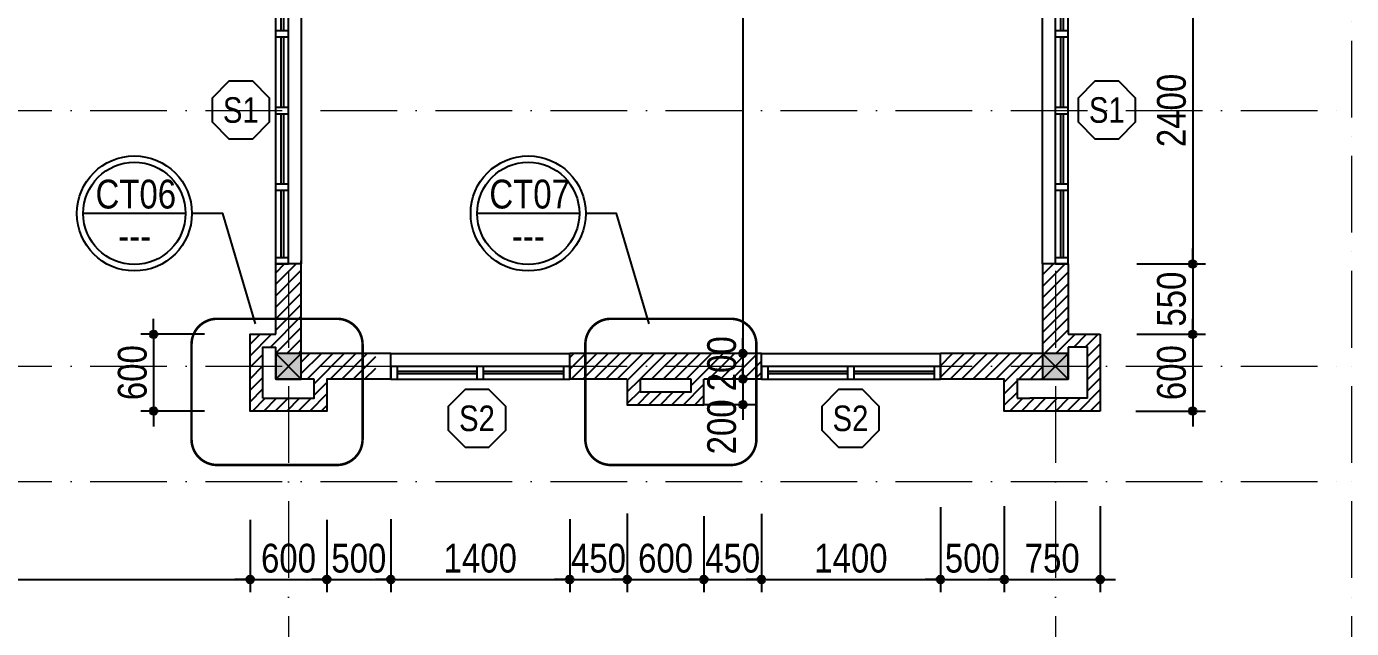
# Model space of a CAD drawing. Extents: x -1107188 to -523840, y 39692 to 514392.
# Drawn here: x -1075670 to -1065304, y 466726 to 471433 of the extents above; entities that cross this region are included whole.
import ezdxf
from ezdxf.enums import TextEntityAlignment as Align

# ---------------------------------------------------------------- set-up
doc = ezdxf.new("R2010")
doc.units = 0
doc.linetypes.add('ACAD_ISO10W100', pattern=[18, 12, -3, 0, -3])
doc.linetypes.add('DASHED2', pattern=[0.375, 0.25, -0.125])
doc.layers.get('DEFPOINTS').update_dxf_attribs({"linetype": 'CONTINUOUS'})
for name, color, linetype in [('009', 251, 'CONTINUOUS'), ('daucat', 220, 'CONTINUOUS'), ('DIM', 1, 'CONTINUOUS'), ('DOOR', 20, 'CONTINUOUS'), ('MEDIUM', 2, 'CONTINUOUS'), ('TAGS', 60, 'CONTINUOUS'), ('TEXT', 7, 'CONTINUOUS'), ('TUONG', 131, 'CONTINUOUS'), ('WALL', 4, 'CONTINUOUS')]:
    doc.layers.add(name, color=color, linetype=linetype)
doc.layers.add('NET-THAY', color=2, linetype='CONTINUOUS', lineweight=13)
doc.layers.add('TRUC', color=24, linetype='CONTINUOUS', lineweight=0)
doc.styles.add('HEL-CONDENSE', font='')
doc.styles.add('VNI-HELVE-CONDENSEN', font='')
doc.styles.get('HEL-CONDENSE').set_extended_font_data('VNI-Helve-Condense')
doc.styles.get('VNI-HELVE-CONDENSEN').set_extended_font_data('VNI-Helve-Condense')
doc.dimstyles.new('D100', dxfattribs={"dimtxt": 225, "dimasz": 1.2, "dimexe": 100, "dimexo": 0, "dimgap": 50, "dimtad": 1, "dimdec": 0, "dimzin": 13, "dimdsep": 46, "dimtxsty": 'HEL-CONDENSE', "dimblk": 'D50', "dimcen": 0, "dimclrd": 1, "dimclre": 1, "dimclrt": 7, "dimadec": 0, "dimazin": 0, "dimtfac": 1, "dimtdec": 0, "dimtmove": 0, "dimatfit": 3, "dimldrblk": 'D50', "dimfxl": 1, "dimtolj": 1, "dimtzin": 13, "dimarcsym": 0})

# ---------------------------------------------------------------- blocks, each defined once
blk = doc.blocks.new('s11')
at = {"layer": 'DOOR'}
for p, q in [((0, 0), (0, -100)), ((1400, 0), (0, 0)), ((50, 0), (50, -100)), ((1350, 0), (1350, -100)), ((1400, 0), (1400, -100)), ((1400, -100), (0, -100))]:
    blk.add_line(p, q, dxfattribs=at)
at = {"layer": 'DOOR', "linetype": 'ByBlock', "lineweight": -2}
for p, q in [((675, -100), (675, 0)), ((725, -100), (725, 0))]:
    blk.add_line(p, q, dxfattribs=at)
at = {"layer": 'DOOR', "color": 251}
for p, q in [((50, -40), (675, -40)), ((50, -60), (675, -60)), ((725, -40), (1350, -40)), ((725, -60), (1350, -60))]:
    blk.add_line(p, q, dxfattribs=at)
blk = doc.blocks.new('A$C1CA434F2')
at = {"layer": 'DOOR'}
for p, q in [((-289, -309), (-289, -409)), ((-289, -309), (2111, -309)), ((-239, -309), (-239, -409)), ((886, -309), (886, -409)), ((936, -309), (936, -409)), ((1486, -309), (1486, -409)), ((1536, -309), (1536, -409)), ((2061, -309), (2061, -409)), ((2111, -309), (2111, -409)), ((-289, -409), (2111, -409))]:
    blk.add_line(p, q, dxfattribs=at)
at = {"layer": 'DOOR', "linetype": 'ByBlock', "lineweight": -2}
for p, q in [((285, -409), (285, -309)), ((335, -409), (335, -309))]:
    blk.add_line(p, q, dxfattribs=at)
at = {"layer": 'DOOR', "color": 251}
for p, q in [((285, -349), (-239, -349)), ((285, -369), (-239, -369)), ((886, -349), (335, -349)), ((886, -369), (335, -369)), ((1486, -349), (936, -349)), ((1486, -369), (936, -369)), ((2061, -349), (1536, -349)), ((2061, -369), (1536, -369))]:
    blk.add_line(p, q, dxfattribs=at)
blk = doc.blocks.new('A$C225A2996')
at = {"layer": 'WALL'}
blk.add_hatch(color=4, dxfattribs=at).paths.add_polyline_path([(531, 82), (731, 82), (731, 282), (531, 282)])
at = {"layer": 'WALL', "color": 4}
for p, q in [((531, 282), (731, 82)), ((531, 82), (731, 282))]:
    blk.add_line(p, q, dxfattribs=at)
blk.add_lwpolyline([(531, 82), (731, 82), (731, 282), (531, 282)], close=True, dxfattribs=at)
blk = doc.blocks.new('KH-CUADI')
at = {"layer": 'TAGS'}
blk.add_lwpolyline([(-124, 300), (-300, 124), (-300, -124), (-124, -300), (124, -300), (300, -124), (300, 124), (124, 300)], close=True, dxfattribs=at)
at = {"layer": 'TAGS', "style": 'VNI-HELVE-CONDENSEN'}
blk.add_attdef('D', text='', height=300, dxfattribs=at).set_placement((0, 0), align=Align.MIDDLE)
blk = doc.blocks.new('D50')
at = {"layer": 'DIM'}
blk.add_hatch(color=256, dxfattribs=at).paths.add_polyline_path([(25, 0, 1), (-25, 0, 1)])
blk.add_line((25, 0), (100, 0), dxfattribs=at)
blk.add_circle((0, 0), 25, dxfattribs=at)
blk = doc.blocks.new('*D218')
at = {"layer": 'DEFPOINTS', "color": 0, "transparency": 16777216}
for p in [(-1067029, 471976), (-1066982, 469576), (-1066546, 469576)]:
    blk.add_point(p, dxfattribs=at)
at = {"layer": 'DIM', "color": 1, "lineweight": -2, "transparency": 16777216}
for p, q in [((-1067029, 471976), (-1066446, 471976)), ((-1066546, 471975), (-1066546, 469577)), ((-1066982, 469576), (-1066446, 469576))]:
    blk.add_line(p, q, dxfattribs=at)
at = {"layer": 'DIM', "color": 1, "lineweight": -2, "transparency": 16777216, "xscale": 1.199999999999999, "yscale": 1.199999999999999, "zscale": 1.199999999999999}
for p, rotation in [((-1066546, 471976), 90), ((-1066546, 469576), 270)]:
    blk.add_blockref('D50', p, dxfattribs=dict(at, rotation=rotation))
at = {"layer": 'DIM', "color": 7, "transparency": 16777216, "insert": (-1066711, 470776), "char_height": 225, "attachment_point": 5, "rotation": 90, "style": 'HEL-CONDENSE'}
blk.add_mtext('\\A1;2400', dxfattribs=at)
blk = doc.blocks.new('*D219')
at = {"layer": 'DEFPOINTS', "color": 0, "transparency": 16777216}
for p in [(-1066982, 469576), (-1066982, 469026), (-1066546, 469026)]:
    blk.add_point(p, dxfattribs=at)
at = {"layer": 'DIM', "color": 1, "lineweight": -2, "transparency": 16777216}
for p, q in [((-1066982, 469576), (-1066446, 469576)), ((-1066546, 469575), (-1066546, 469027)), ((-1066982, 469026), (-1066446, 469026))]:
    blk.add_line(p, q, dxfattribs=at)
at = {"layer": 'DIM', "color": 1, "lineweight": -2, "transparency": 16777216, "xscale": 1.199999999999999, "yscale": 1.199999999999999, "zscale": 1.199999999999999}
for p, rotation in [((-1066546, 469576), 90), ((-1066546, 469026), 270)]:
    blk.add_blockref('D50', p, dxfattribs=dict(at, rotation=rotation))
at = {"layer": 'DIM', "color": 7, "transparency": 16777216, "insert": (-1066711, 469301), "char_height": 225, "attachment_point": 5, "rotation": 90, "style": 'HEL-CONDENSE'}
blk.add_mtext('\\A1;550', dxfattribs=at)
blk = doc.blocks.new('*D220')
at = {"layer": 'DEFPOINTS', "color": 0, "transparency": 16777216}
for p in [(-1066982, 469026), (-1066990, 468426), (-1066546, 468426)]:
    blk.add_point(p, dxfattribs=at)
at = {"layer": 'DIM', "color": 1, "lineweight": -2, "transparency": 16777216}
for p, q in [((-1066982, 469026), (-1066446, 469026)), ((-1066546, 469025), (-1066546, 468427)), ((-1066990, 468426), (-1066446, 468426))]:
    blk.add_line(p, q, dxfattribs=at)
at = {"layer": 'DIM', "color": 1, "lineweight": -2, "transparency": 16777216, "xscale": 1.199999999999999, "yscale": 1.199999999999999, "zscale": 1.199999999999999}
for p, rotation in [((-1066546, 469026), 90), ((-1066546, 468426), 270)]:
    blk.add_blockref('D50', p, dxfattribs=dict(at, rotation=rotation))
at = {"layer": 'DIM', "color": 7, "transparency": 16777216, "insert": (-1066711, 468726), "char_height": 225, "attachment_point": 5, "rotation": 90, "style": 'HEL-CONDENSE'}
blk.add_mtext('\\A1;600', dxfattribs=at)
blk = doc.blocks.new('*D221')
at = {"layer": 'DEFPOINTS', "color": 0, "transparency": 16777216}
for p in [(-1073920, 467575), (-1073320, 467575), (-1073320, 467109)]:
    blk.add_point(p, dxfattribs=at)
at = {"layer": 'DIM', "color": 1, "lineweight": -2, "transparency": 16777216}
for p, q in [((-1073920, 467575), (-1073920, 467009)), ((-1073320, 467575), (-1073320, 467009)), ((-1073919, 467109), (-1073321, 467109))]:
    blk.add_line(p, q, dxfattribs=at)
at = {"layer": 'DIM', "color": 1, "lineweight": -2, "transparency": 16777216, "xscale": 1.199999999999999, "yscale": 1.199999999999999, "zscale": 1.199999999999999, "rotation": 180}
blk.add_blockref('D50', (-1073920, 467109), dxfattribs=at)
at = {"layer": 'DIM', "color": 1, "lineweight": -2, "transparency": 16777216, "xscale": 1.199999999999999, "yscale": 1.199999999999999, "zscale": 1.199999999999999}
blk.add_blockref('D50', (-1073320, 467109), dxfattribs=at)
at = {"layer": 'DIM', "color": 7, "transparency": 16777216, "insert": (-1073620, 467274), "char_height": 225, "attachment_point": 5, "style": 'HEL-CONDENSE'}
blk.add_mtext('\\A1;600', dxfattribs=at)
blk = doc.blocks.new('*D222')
at = {"layer": 'DEFPOINTS', "color": 0, "transparency": 16777216}
for p in [(-1073320, 467575), (-1072820, 467581), (-1072820, 467109)]:
    blk.add_point(p, dxfattribs=at)
at = {"layer": 'DIM', "color": 1, "lineweight": -2, "transparency": 16777216}
for p, q in [((-1073320, 467575), (-1073320, 467009)), ((-1072820, 467581), (-1072820, 467009)), ((-1073319, 467109), (-1072821, 467109))]:
    blk.add_line(p, q, dxfattribs=at)
at = {"layer": 'DIM', "color": 1, "lineweight": -2, "transparency": 16777216, "xscale": 1.199999999999999, "yscale": 1.199999999999999, "zscale": 1.199999999999999, "rotation": 180}
blk.add_blockref('D50', (-1073320, 467109), dxfattribs=at)
at = {"layer": 'DIM', "color": 1, "lineweight": -2, "transparency": 16777216, "xscale": 1.199999999999999, "yscale": 1.199999999999999, "zscale": 1.199999999999999}
blk.add_blockref('D50', (-1072820, 467109), dxfattribs=at)
at = {"layer": 'DIM', "color": 7, "transparency": 16777216, "insert": (-1073070, 467274), "char_height": 225, "attachment_point": 5, "style": 'HEL-CONDENSE'}
blk.add_mtext('\\A1;500', dxfattribs=at)
blk = doc.blocks.new('*D223')
at = {"layer": 'DEFPOINTS', "color": 0, "transparency": 16777216}
for p in [(-1072820, 467581), (-1071420, 467581), (-1071420, 467109)]:
    blk.add_point(p, dxfattribs=at)
at = {"layer": 'DIM', "color": 1, "lineweight": -2, "transparency": 16777216}
for p, q in [((-1072820, 467581), (-1072820, 467009)), ((-1071420, 467581), (-1071420, 467009)), ((-1072819, 467109), (-1071421, 467109))]:
    blk.add_line(p, q, dxfattribs=at)
at = {"layer": 'DIM', "color": 1, "lineweight": -2, "transparency": 16777216, "xscale": 1.199999999999999, "yscale": 1.199999999999999, "zscale": 1.199999999999999, "rotation": 180}
blk.add_blockref('D50', (-1072820, 467109), dxfattribs=at)
at = {"layer": 'DIM', "color": 1, "lineweight": -2, "transparency": 16777216, "xscale": 1.199999999999999, "yscale": 1.199999999999999, "zscale": 1.199999999999999}
blk.add_blockref('D50', (-1071420, 467109), dxfattribs=at)
at = {"layer": 'DIM', "color": 7, "transparency": 16777216, "insert": (-1072120, 467274), "char_height": 225, "attachment_point": 5, "style": 'HEL-CONDENSE'}
blk.add_mtext('\\A1;1400', dxfattribs=at)
blk = doc.blocks.new('*D224')
at = {"layer": 'DEFPOINTS', "color": 0, "transparency": 16777216}
for p in [(-1071420, 467581), (-1070970, 467625), (-1070970, 467109)]:
    blk.add_point(p, dxfattribs=at)
at = {"layer": 'DIM', "color": 1, "lineweight": -2, "transparency": 16777216}
for p, q in [((-1071420, 467581), (-1071420, 467009)), ((-1070970, 467625), (-1070970, 467009)), ((-1071419, 467109), (-1070971, 467109))]:
    blk.add_line(p, q, dxfattribs=at)
at = {"layer": 'DIM', "color": 1, "lineweight": -2, "transparency": 16777216, "xscale": 1.199999999999999, "yscale": 1.199999999999999, "zscale": 1.199999999999999, "rotation": 180}
blk.add_blockref('D50', (-1071420, 467109), dxfattribs=at)
at = {"layer": 'DIM', "color": 1, "lineweight": -2, "transparency": 16777216, "xscale": 1.199999999999999, "yscale": 1.199999999999999, "zscale": 1.199999999999999}
blk.add_blockref('D50', (-1070970, 467109), dxfattribs=at)
at = {"layer": 'DIM', "color": 7, "transparency": 16777216, "insert": (-1071195, 467274), "char_height": 225, "attachment_point": 5, "style": 'HEL-CONDENSE'}
blk.add_mtext('\\A1;450', dxfattribs=at)
blk = doc.blocks.new('*D225')
at = {"layer": 'DEFPOINTS', "color": 0, "transparency": 16777216}
for p in [(-1070970, 467625), (-1070370, 467603), (-1070370, 467109)]:
    blk.add_point(p, dxfattribs=at)
at = {"layer": 'DIM', "color": 1, "lineweight": -2, "transparency": 16777216}
for p, q in [((-1070970, 467625), (-1070970, 467009)), ((-1070370, 467603), (-1070370, 467009)), ((-1070969, 467109), (-1070371, 467109))]:
    blk.add_line(p, q, dxfattribs=at)
at = {"layer": 'DIM', "color": 1, "lineweight": -2, "transparency": 16777216, "xscale": 1.199999999999999, "yscale": 1.199999999999999, "zscale": 1.199999999999999, "rotation": 180}
blk.add_blockref('D50', (-1070970, 467109), dxfattribs=at)
at = {"layer": 'DIM', "color": 1, "lineweight": -2, "transparency": 16777216, "xscale": 1.199999999999999, "yscale": 1.199999999999999, "zscale": 1.199999999999999}
blk.add_blockref('D50', (-1070370, 467109), dxfattribs=at)
at = {"layer": 'DIM', "color": 7, "transparency": 16777216, "insert": (-1070670, 467274), "char_height": 225, "attachment_point": 5, "style": 'HEL-CONDENSE'}
blk.add_mtext('\\A1;600', dxfattribs=at)
blk = doc.blocks.new('*D226')
at = {"layer": 'DEFPOINTS', "color": 0, "transparency": 16777216}
for p in [(-1070370, 467603), (-1069920, 467622), (-1069920, 467109)]:
    blk.add_point(p, dxfattribs=at)
at = {"layer": 'DIM', "color": 1, "lineweight": -2, "transparency": 16777216}
for p, q in [((-1070370, 467603), (-1070370, 467009)), ((-1069920, 467622), (-1069920, 467009)), ((-1070369, 467109), (-1069921, 467109))]:
    blk.add_line(p, q, dxfattribs=at)
at = {"layer": 'DIM', "color": 1, "lineweight": -2, "transparency": 16777216, "xscale": 1.199999999999999, "yscale": 1.199999999999999, "zscale": 1.199999999999999, "rotation": 180}
blk.add_blockref('D50', (-1070370, 467109), dxfattribs=at)
at = {"layer": 'DIM', "color": 1, "lineweight": -2, "transparency": 16777216, "xscale": 1.199999999999999, "yscale": 1.199999999999999, "zscale": 1.199999999999999}
blk.add_blockref('D50', (-1069920, 467109), dxfattribs=at)
at = {"layer": 'DIM', "color": 7, "transparency": 16777216, "insert": (-1070145, 467274), "char_height": 225, "attachment_point": 5, "style": 'HEL-CONDENSE'}
blk.add_mtext('\\A1;450', dxfattribs=at)
blk = doc.blocks.new('*D227')
at = {"layer": 'DEFPOINTS', "color": 0, "transparency": 16777216}
for p in [(-1068520, 467675), (-1069920, 467622), (-1068520, 467109)]:
    blk.add_point(p, dxfattribs=at)
at = {"layer": 'DIM', "color": 1, "lineweight": -2, "transparency": 16777216}
for p, q in [((-1068520, 467675), (-1068520, 467009)), ((-1069920, 467622), (-1069920, 467009)), ((-1069919, 467109), (-1068521, 467109))]:
    blk.add_line(p, q, dxfattribs=at)
at = {"layer": 'DIM', "color": 1, "lineweight": -2, "transparency": 16777216, "xscale": 1.199999999999999, "yscale": 1.199999999999999, "zscale": 1.199999999999999, "rotation": 180}
blk.add_blockref('D50', (-1069920, 467109), dxfattribs=at)
at = {"layer": 'DIM', "color": 1, "lineweight": -2, "transparency": 16777216, "xscale": 1.199999999999999, "yscale": 1.199999999999999, "zscale": 1.199999999999999}
blk.add_blockref('D50', (-1068520, 467109), dxfattribs=at)
at = {"layer": 'DIM', "color": 7, "transparency": 16777216, "insert": (-1069220, 467274), "char_height": 225, "attachment_point": 5, "style": 'HEL-CONDENSE'}
blk.add_mtext('\\A1;1400', dxfattribs=at)
blk = doc.blocks.new('*D228')
at = {"layer": 'DEFPOINTS', "color": 0, "transparency": 16777216}
for p in [(-1068520, 467675), (-1068020, 467682), (-1068020, 467109)]:
    blk.add_point(p, dxfattribs=at)
at = {"layer": 'DIM', "color": 1, "lineweight": -2, "transparency": 16777216}
for p, q in [((-1068520, 467675), (-1068520, 467009)), ((-1068020, 467682), (-1068020, 467009)), ((-1068519, 467109), (-1068021, 467109))]:
    blk.add_line(p, q, dxfattribs=at)
at = {"layer": 'DIM', "color": 1, "lineweight": -2, "transparency": 16777216, "xscale": 1.199999999999999, "yscale": 1.199999999999999, "zscale": 1.199999999999999, "rotation": 180}
blk.add_blockref('D50', (-1068520, 467109), dxfattribs=at)
at = {"layer": 'DIM', "color": 1, "lineweight": -2, "transparency": 16777216, "xscale": 1.199999999999999, "yscale": 1.199999999999999, "zscale": 1.199999999999999}
blk.add_blockref('D50', (-1068020, 467109), dxfattribs=at)
at = {"layer": 'DIM', "color": 7, "transparency": 16777216, "insert": (-1068270, 467274), "char_height": 225, "attachment_point": 5, "style": 'HEL-CONDENSE'}
blk.add_mtext('\\A1;500', dxfattribs=at)
blk = doc.blocks.new('*D229')
at = {"layer": 'DEFPOINTS', "color": 0, "transparency": 16777216}
for p in [(-1068020, 467682), (-1067270, 467682), (-1067270, 467109)]:
    blk.add_point(p, dxfattribs=at)
at = {"layer": 'DIM', "color": 1, "lineweight": -2, "transparency": 16777216}
for p, q in [((-1068020, 467682), (-1068020, 467009)), ((-1067270, 467682), (-1067270, 467009)), ((-1068019, 467109), (-1067271, 467109))]:
    blk.add_line(p, q, dxfattribs=at)
at = {"layer": 'DIM', "color": 1, "lineweight": -2, "transparency": 16777216, "xscale": 1.199999999999999, "yscale": 1.199999999999999, "zscale": 1.199999999999999, "rotation": 180}
blk.add_blockref('D50', (-1068020, 467109), dxfattribs=at)
at = {"layer": 'DIM', "color": 1, "lineweight": -2, "transparency": 16777216, "xscale": 1.199999999999999, "yscale": 1.199999999999999, "zscale": 1.199999999999999}
blk.add_blockref('D50', (-1067270, 467109), dxfattribs=at)
at = {"layer": 'DIM', "color": 7, "transparency": 16777216, "insert": (-1067645, 467274), "char_height": 225, "attachment_point": 5, "style": 'HEL-CONDENSE'}
blk.add_mtext('\\A1;750', dxfattribs=at)
blk = doc.blocks.new('*D271')
at = {"layer": 'DEFPOINTS', "color": 0, "transparency": 16777216}
for p in [(-1069593, 476776), (-1070065, 468876), (-1069920, 468876)]:
    blk.add_point(p, dxfattribs=at)
at = {"layer": 'DIM', "color": 1, "lineweight": -2, "transparency": 16777216}
for p, q in [((-1069593, 476776), (-1070165, 476776)), ((-1070065, 476775), (-1070065, 468877)), ((-1069920, 468876), (-1070165, 468876))]:
    blk.add_line(p, q, dxfattribs=at)
at = {"layer": 'DIM', "color": 1, "lineweight": -2, "transparency": 16777216, "xscale": 1.199999999999999, "yscale": 1.199999999999999, "zscale": 1.199999999999999}
for p, rotation in [((-1070065, 476776), 90), ((-1070065, 468876), 270)]:
    blk.add_blockref('D50', p, dxfattribs=dict(at, rotation=rotation))
at = {"layer": 'DIM', "color": 7, "transparency": 16777216, "insert": (-1070230, 472826), "char_height": 225, "attachment_point": 5, "rotation": 90, "style": 'HEL-CONDENSE'}
blk.add_mtext('\\A1;7900', dxfattribs=at)
blk = doc.blocks.new('*D272')
at = {"layer": 'DEFPOINTS', "color": 0, "transparency": 16777216}
for p in [(-1069920, 468876), (-1070065, 468676), (-1069920, 468676)]:
    blk.add_point(p, dxfattribs=at)
at = {"layer": 'DIM', "color": 1, "lineweight": -2, "transparency": 16777216}
for p, q in [((-1069920, 468876), (-1070165, 468876)), ((-1070065, 468875), (-1070065, 468677)), ((-1069920, 468676), (-1070165, 468676))]:
    blk.add_line(p, q, dxfattribs=at)
at = {"layer": 'DIM', "color": 1, "lineweight": -2, "transparency": 16777216, "xscale": 1.199999999999999, "yscale": 1.199999999999999, "zscale": 1.199999999999999}
for p, rotation in [((-1070065, 468876), 90), ((-1070065, 468676), 270)]:
    blk.add_blockref('D50', p, dxfattribs=dict(at, rotation=rotation))
at = {"layer": 'DIM', "color": 7, "transparency": 16777216, "insert": (-1070230, 468796), "char_height": 225, "attachment_point": 5, "rotation": 90, "style": 'HEL-CONDENSE'}
blk.add_mtext('\\A1;200', dxfattribs=at)
blk = doc.blocks.new('*D273')
at = {"layer": 'DEFPOINTS', "color": 0, "transparency": 16777216}
for p in [(-1069920, 468676), (-1070381, 468476), (-1070065, 468476)]:
    blk.add_point(p, dxfattribs=at)
at = {"layer": 'DIM', "color": 1, "lineweight": -2, "transparency": 16777216}
for p, q in [((-1069920, 468676), (-1070165, 468676)), ((-1070065, 468675), (-1070065, 468477)), ((-1070381, 468476), (-1069965, 468476))]:
    blk.add_line(p, q, dxfattribs=at)
at = {"layer": 'DIM', "color": 1, "lineweight": -2, "transparency": 16777216, "xscale": 1.199999999999999, "yscale": 1.199999999999999, "zscale": 1.199999999999999}
for p, rotation in [((-1070065, 468676), 90), ((-1070065, 468476), 270)]:
    blk.add_blockref('D50', p, dxfattribs=dict(at, rotation=rotation))
at = {"layer": 'DIM', "color": 7, "transparency": 16777216, "insert": (-1070230, 468302), "char_height": 225, "attachment_point": 5, "rotation": 90, "style": 'HEL-CONDENSE'}
blk.add_mtext('\\A1;200', dxfattribs=at)
blk = doc.blocks.new('A$C5F494123')
at = {"layer": 'TAGS', "color": 254, "ltscale": 1000}
blk.add_line((400, 0), (-400, 0), dxfattribs=at)
at = {"layer": 'TAGS', "ltscale": 1000}
blk.add_circle((0, 0), 450, dxfattribs=at)
at = {"layer": 'TAGS', "color": 254, "ltscale": 1000}
blk.add_circle((0, 0), 400, dxfattribs=at)
at = {"layer": 'TAGS', "ltscale": 1000, "style": 'VNI-HELVE-CONDENSEN'}
blk.add_attdef('A', (-84, 67), '', height=225, dxfattribs=at)
blk.add_attdef('A', text='', height=225, dxfattribs=at).set_placement((1, -62), align=Align.TOP_CENTER)
blk = doc.blocks.new('*D351')
at = {"layer": 'DEFPOINTS', "color": 0, "linetype": 'Continuous', "transparency": 16777216}
for p in [(-1081520, 467297), (-1073920, 467297), (-1073920, 467109)]:
    blk.add_point(p, dxfattribs=at)
at = {"layer": 'DIM', "color": 1, "linetype": 'Continuous', "lineweight": -2, "transparency": 16777216}
for p, q in [((-1081520, 467297), (-1081520, 467009)), ((-1073920, 467297), (-1073920, 467009)), ((-1081519, 467109), (-1073921, 467109))]:
    blk.add_line(p, q, dxfattribs=at)
at = {"layer": 'DIM', "color": 1, "linetype": 'Continuous', "lineweight": -2, "transparency": 16777216, "xscale": 1.199999999999999, "yscale": 1.199999999999999, "zscale": 1.199999999999999, "rotation": 180}
blk.add_blockref('D50', (-1081520, 467109), dxfattribs=at)
at = {"layer": 'DIM', "color": 1, "linetype": 'Continuous', "lineweight": -2, "transparency": 16777216, "xscale": 1.199999999999999, "yscale": 1.199999999999999, "zscale": 1.199999999999999}
blk.add_blockref('D50', (-1073920, 467109), dxfattribs=at)
at = {"layer": 'DIM', "color": 7, "linetype": 'Continuous', "transparency": 16777216, "insert": (-1077720, 467274), "char_height": 225, "attachment_point": 5, "style": 'HEL-CONDENSE'}
blk.add_mtext('\\A1;7600', dxfattribs=at)
blk = doc.blocks.new('*D369')
at = {"layer": '009', "color": 1, "lineweight": -2, "transparency": 16777216}
for p, q in [((-1074276, 469026), (-1074776, 469026)), ((-1074676, 469025), (-1074676, 468427)), ((-1074276, 468426), (-1074776, 468426))]:
    blk.add_line(p, q, dxfattribs=at)
at = {"layer": 'DEFPOINTS', "color": 0, "transparency": 16777216}
for p in [(-1074276, 469026), (-1074676, 468426), (-1074276, 468426)]:
    blk.add_point(p, dxfattribs=at)
at = {"layer": '009', "color": 1, "lineweight": -2, "transparency": 16777216, "xscale": 1.199999999999999, "yscale": 1.199999999999999, "zscale": 1.199999999999999}
for p, rotation in [((-1074676, 469026), 90), ((-1074676, 468426), 270)]:
    blk.add_blockref('D50', p, dxfattribs=dict(at, rotation=rotation))
at = {"layer": '009', "color": 7, "transparency": 16777216, "insert": (-1074841, 468726), "char_height": 225, "attachment_point": 5, "rotation": 90, "style": 'HEL-CONDENSE'}
blk.add_mtext('\\A1;600', dxfattribs=at)

msp = doc.modelspace()

# ---------------------------------------------------------------- hatches: boundary and pattern name
at = {"layer": '009'}
h = msp.add_hatch(dxfattribs=at)
h.set_pattern_fill('ANSI31', color=256, scale=20, style=0)
h.set_pattern_definition([(45, (-2399621.036, 99015.243), (-44.9012806, 44.9012806), [])])
h.paths.add_polyline_path([(-1073519.891, 469326.779), (-1073719.891, 469326.779), (-1073719.891, 469025.801), (-1073919.891, 469025.801), (-1073919.891, 468425.801), (-1073319.891, 468425.801), (-1073319.891, 468675.801), (-1072937.918, 468675.801), (-1072937.918, 468875.801), (-1073519.891, 468875.801), (-1073519.891, 468675.801), (-1073419.891, 468675.801), (-1073419.891, 468525.801), (-1073819.891, 468525.801), (-1073819.891, 468925.801), (-1073719.891, 468925.801), (-1073719.891, 468875.801), (-1073519.891, 468875.801)])
h.paths.add_polyline_path([(-1073519.891, 469326.779), (-1073519.891, 469575.801), (-1073719.891, 469575.801), (-1073719.891, 469326.779)])
h.paths.add_polyline_path([(-1071419.891, 468875.801), (-1071419.891, 468675.801), (-1070969.891, 468675.801), (-1070969.891, 468475.801), (-1070369.891, 468475.801), (-1070369.891, 468675.801), (-1069919.891, 468675.801), (-1069919.891, 468875.801)])
h.paths.add_polyline_path([(-1070869.891, 468675.801), (-1070469.891, 468675.801), (-1070469.891, 468575.801), (-1070869.891, 468575.801)], flags=16)
h.paths.add_polyline_path([(-1068019.891, 468675.801), (-1068019.891, 468425.801), (-1067269.891, 468425.801), (-1067269.891, 469025.801), (-1067519.891, 469025.801), (-1067519.891, 469575.801), (-1067719.891, 469575.801), (-1067719.891, 468875.801), (-1067519.891, 468875.801), (-1067519.891, 468925.801), (-1067369.891, 468925.801), (-1067369.891, 468525.801), (-1067819.891, 468525.801), (-1067919.891, 468525.801), (-1067919.891, 468675.801), (-1067719.891, 468675.801), (-1067719.891, 468875.801), (-1068519.891, 468875.801), (-1068519.891, 468675.801)])
h.paths.add_polyline_path([(-1070401.257, 468525.951), (-1070401.257, 469065.651), (-1070058.957, 469065.651), (-1070058.957, 468525.951)], flags=9)

# ---------------------------------------------------------------- linework, layer by layer
at = {"layer": 'daucat', "linetype": 'DASHED2', "ltscale": 500, "const_width": 20}
for points in [[(-1074178.82, 469147.281), (-1073240.674, 469147.281, -0.414213562), (-1073040.674, 468947.281), (-1073040.674, 468204.124, -0.414213562), (-1073240.674, 468004.124), (-1074178.82, 468004.124, -0.414213562), (-1074378.82, 468204.124), (-1074378.82, 468947.281, -0.414213562)], [(-1071097.731, 469147.281), (-1070159.586, 469147.281, -0.414213562), (-1069959.586, 468947.281), (-1069959.586, 468204.124, -0.414213562), (-1070159.586, 468004.124), (-1071097.731, 468004.124, -0.414213562), (-1071297.731, 468204.124), (-1071297.731, 468947.281, -0.414213562)]]:
    msp.add_lwpolyline(points, format="xyb", close=True, dxfattribs=at)
at = {"layer": 'MEDIUM'}
for p, q in [((-1073519.891, 471975.801), (-1073519.891, 469575.801)), ((-1067719.891, 469575.801), (-1067719.891, 471975.801)), ((-1072819.891, 468875.801), (-1071419.891, 468875.801)), ((-1069919.891, 468875.801), (-1068519.891, 468875.801))]:
    msp.add_line(p, q, dxfattribs=at)
at = {"layer": 'NET-THAY'}
msp.add_line((-1073519.891, 471975.801), (-1073519.891, 469575.801), dxfattribs=at)
at = {"layer": 'TEXT', "color": 7, "linetype": 'ByBlock'}
for points in [[(-1073878.803, 469108.071), (-1074134.367, 469971.234), (-1074375.711, 469971.234)], [(-1070797.715, 469108.071), (-1071053.279, 469971.234), (-1071294.623, 469971.234)]]:
    msp.add_lwpolyline(points, dxfattribs=at)
at = {"layer": 'TRUC', "linetype": 'ACAD_ISO10W100', "ltscale": 50}
msp.add_lwpolyline([(-1103073.876, 484823.057), (-1065303.564, 484823.057), (-1065303.564, 463746.028), (-1103073.876, 463746.028)], close=True, dxfattribs=at)
for points in [[(-1073619.891, 484823.057), (-1073619.891, 463746.028)], [(-1073619.891, 484823.057), (-1073619.891, 463746.028)], [(-1067619.891, 484823.057), (-1067619.891, 463746.028)], [(-1103073.876, 470775.801), (-1065303.564, 470775.801)], [(-1103073.876, 468775.801), (-1065303.564, 468775.801)], [(-1103073.876, 467875.801), (-1065303.564, 467875.801)]]:
    msp.add_lwpolyline(points, dxfattribs=at)
at = {"layer": 'TUONG'}
for p, q in [((-1073519.891, 469575.801), (-1073719.891, 469575.801)), ((-1067519.891, 469575.801), (-1067719.891, 469575.801)), ((-1067519.891, 469575.801), (-1067519.891, 469025.801)), ((-1067519.891, 469025.801), (-1067269.891, 469025.801)), ((-1067269.891, 469025.801), (-1067269.891, 468425.801)), ((-1072819.891, 468675.801), (-1072819.891, 468875.801)), ((-1071419.891, 468675.801), (-1071419.891, 468875.801)), ((-1069919.891, 468675.801), (-1069919.891, 468875.801)), ((-1068519.891, 468675.801), (-1068519.891, 468875.801)), ((-1067519.891, 468925.801), (-1067519.891, 468675.801)), ((-1067919.891, 468675.801), (-1067919.891, 468525.801)), ((-1067369.891, 468525.801), (-1067819.891, 468525.801))]:
    msp.add_line(p, q, dxfattribs=at)
at = {"layer": 'TUONG', "color": 4}
msp.add_line((-1067919.891, 468525.801), (-1067819.891, 468525.801), dxfattribs=at)
at = {"layer": 'TUONG'}
for points in [[(-1072819.891, 468875.801), (-1073519.891, 468875.801), (-1073519.891, 469600.801)], [(-1073719.891, 469025.801), (-1073719.891, 469575.801)], [(-1067719.891, 469575.801), (-1067719.891, 468850.801)], [(-1073919.891, 468425.801), (-1073919.891, 469025.801), (-1073719.891, 469025.801)], [(-1073819.891, 468525.801), (-1073819.891, 468925.801), (-1073719.891, 468925.801)], [(-1073419.891, 468675.801), (-1073719.891, 468675.801), (-1073719.891, 468675.801), (-1073719.891, 468925.801)], [(-1069919.891, 468875.801), (-1071419.891, 468875.801)], [(-1067719.891, 468875.801), (-1068519.891, 468875.801)], [(-1072819.891, 468675.801), (-1073319.891, 468675.801), (-1073319.891, 468425.801), (-1073919.891, 468425.801), (-1073919.891, 468425.801)], [(-1073819.891, 468525.801), (-1073819.891, 468525.801), (-1073419.891, 468525.801), (-1073419.891, 468675.801)], [(-1070969.891, 468675.801), (-1071419.891, 468675.801)], [(-1070969.891, 468675.801), (-1070969.891, 468475.801), (-1070369.891, 468475.801), (-1070369.891, 468675.801)], [(-1070469.891, 468675.801), (-1070869.891, 468675.801)], [(-1070869.891, 468675.801), (-1070869.891, 468575.801), (-1070469.891, 468575.801), (-1070469.891, 468675.801)], [(-1069919.891, 468675.801), (-1070369.891, 468675.801)], [(-1067269.891, 468425.801), (-1068019.891, 468425.801), (-1068019.891, 468675.801), (-1068519.891, 468675.801)]]:
    msp.add_lwpolyline(points, dxfattribs=at)
at = {"layer": 'TUONG', "color": 4}
for points in [[(-1067369.891, 468525.801), (-1067369.891, 468925.801), (-1067519.891, 468925.801)], [(-1067919.891, 468675.801), (-1067919.891, 468675.801), (-1067719.891, 468675.801)]]:
    msp.add_lwpolyline(points, dxfattribs=at)

# ---------------------------------------------------------------- block references
at = {"layer": 'DOOR', "rotation": 90}
for p in [(-1074029.176, 469864.896), (-1067929.176, 469864.896)]:
    msp.add_blockref('A$C1CA434F2', p, dxfattribs=at)
at = {"layer": 'DOOR', "xscale": -1}
for p in [(-1071419.891, 468775.801), (-1068519.891, 468775.801)]:
    msp.add_blockref('s11', p, dxfattribs=at)
at = {"layer": 'TAGS', "linetype": 'Continuous'}
ref = msp.add_blockref('KH-CUADI', (-1073993.312, 470779.874), dxfattribs=dict(at, xscale=0.75, yscale=0.75, zscale=0.75, rotation=180))
ref.add_attrib('D', 'S1', dxfattribs={"color": 7, "height": 200, "style": 'VNI-HELVE-CONDENSEN'}).set_placement((-1073993.312, 470779.874), align=Align.MIDDLE)
ref = msp.add_blockref('KH-CUADI', (-1067217.812, 470779.874), dxfattribs=dict(at, xscale=0.75, yscale=0.75, zscale=0.75, rotation=180))
ref.add_attrib('D', 'S1', dxfattribs={"color": 7, "height": 200, "style": 'VNI-HELVE-CONDENSEN'}).set_placement((-1067217.812, 470779.874), align=Align.MIDDLE)
at = {"layer": 'TAGS', "ltscale": 1000}
ref = msp.add_blockref('A$C5F494123', (-1074825.711, 469971.234), dxfattribs=at)
ref.add_attrib('A', '---', dxfattribs={"color": 7, "ltscale": 1000, "height": 225, "style": 'VNI-HELVE-CONDENSEN'}).set_placement((-1074824.565, 469909.546), align=Align.TOP_CENTER)
ref.add_attrib('A', 'CT06', (-1075129.702, 470009.83), dxfattribs={"color": 7, "ltscale": 1000, "height": 225, "style": 'VNI-HELVE-CONDENSEN'})
ref = msp.add_blockref('A$C5F494123', (-1071744.623, 469971.234), dxfattribs=at)
ref.add_attrib('A', '---', dxfattribs={"color": 7, "ltscale": 1000, "height": 225, "style": 'VNI-HELVE-CONDENSEN'}).set_placement((-1071743.477, 469909.546), align=Align.TOP_CENTER)
ref.add_attrib('A', 'CT07', (-1072048.614, 470009.83), dxfattribs={"color": 7, "ltscale": 1000, "height": 225, "style": 'VNI-HELVE-CONDENSEN'})
at = {"layer": 'TAGS', "linetype": 'Continuous'}
ref = msp.add_blockref('KH-CUADI', (-1072145.658, 468369.107), dxfattribs=dict(at, xscale=0.75, yscale=0.75, zscale=0.75, rotation=180))
ref.add_attrib('D', 'S2', dxfattribs={"color": 7, "height": 200, "style": 'VNI-HELVE-CONDENSEN'}).set_placement((-1072145.658, 468369.107), align=Align.MIDDLE)
ref = msp.add_blockref('KH-CUADI', (-1069223.517, 468369.107), dxfattribs=dict(at, xscale=0.75, yscale=0.75, zscale=0.75, rotation=180))
ref.add_attrib('D', 'S2', dxfattribs={"color": 7, "height": 200, "style": 'VNI-HELVE-CONDENSEN'}).set_placement((-1069223.517, 468369.107), align=Align.MIDDLE)
at = {"layer": 'TUONG', "color": 4}
for p in [(-1074251.282, 468594.168), (-1068251.282, 468594.168)]:
    msp.add_blockref('A$C225A2996', p, dxfattribs=at)

# ---------------------------------------------------------------- dimensions: what is measured, and where the dimension line sits
at = {"layer": '009'}
dim = msp.add_linear_dim(base=(-1074675.726, 468425.801), p1=(-1074275.644, 469025.801), p2=(-1074275.644, 468425.801), angle=90, dimstyle='D100', dxfattribs=at)
dim.commit()
dim.dimension.update_dxf_attribs({"geometry": '*D369', "text_midpoint": (-1074840.626, 468725.801)})
at = {"layer": 'DIM'}
for base, p1, p2, picture, middle in [((-1070065.207, 468875.801), (-1069593.293, 476775.801), (-1069919.891, 468875.801), '*D271', (-1070230.107, 472825.801)), ((-1066546.203, 469575.801), (-1067028.914, 471975.801), (-1066981.958, 469575.801), '*D218', (-1066711.103, 470775.801)), ((-1066546.203, 469025.801), (-1066981.958, 469575.801), (-1066981.958, 469025.801), '*D219', (-1066711.103, 469300.801)), ((-1066546.203, 468425.801), (-1066981.958, 469025.801), (-1066990.128, 468425.801), '*D220', (-1066711.103, 468725.801))]:
    dim = msp.add_linear_dim(base=base, p1=p1, p2=p2, angle=90, dimstyle='D100', override={"dimtmove": 1}, dxfattribs=at)
    dim.commit()
    dim.dimension.update_dxf_attribs({"geometry": picture, "text_midpoint": middle})
for base, p1, p2, picture, middle in [((-1070065.207, 468675.801), (-1069919.891, 468875.801), (-1069919.891, 468675.801), '*D272', (-1070065.207, 468795.801)), ((-1070065.207, 468475.801), (-1069919.891, 468675.801), (-1070380.563, 468475.801), '*D273', (-1070065.207, 468302.031))]:
    dim = msp.add_linear_dim(base=base, p1=p1, p2=p2, angle=90, dimstyle='D100', override={"dimtmove": 1}, dxfattribs=at)
    dim.commit()
    dim.dimension.update_dxf_attribs({"geometry": picture, "text_midpoint": middle, "dimtype": 160})
for base, p1, p2, picture, middle in [((-1068519.891, 467109.27), (-1069919.891, 467621.627), (-1068519.891, 467674.888), '*D227', (-1069219.891, 467274.17)), ((-1067269.891, 467109.27), (-1068019.891, 467681.724), (-1067269.891, 467681.724), '*D229', (-1067644.891, 467274.17)), ((-1071419.891, 467109.27), (-1072819.891, 467581.399), (-1071419.891, 467581.399), '*D223', (-1072119.891, 467274.17)), ((-1070369.891, 467109.27), (-1070969.891, 467624.735), (-1070369.891, 467603.067), '*D225', (-1070669.891, 467274.17))]:
    dim = msp.add_linear_dim(base=base, p1=p1, p2=p2, dimstyle='D100', override={"dimtmove": 1}, dxfattribs=at)
    dim.commit()
    dim.dimension.update_dxf_attribs({"geometry": picture, "text_midpoint": middle})
for base, p1, p2, picture, middle in [((-1068019.891, 467109.27), (-1068519.891, 467674.888), (-1068019.891, 467681.724), '*D228', (-1068269.891, 467109.27)), ((-1072819.891, 467109.27), (-1073319.891, 467574.735), (-1072819.891, 467581.399), '*D222', (-1073069.891, 467109.27)), ((-1070969.891, 467109.27), (-1071419.891, 467581.399), (-1070969.891, 467624.735), '*D224', (-1071194.891, 467109.27)), ((-1069919.891, 467109.27), (-1070369.891, 467603.067), (-1069919.891, 467621.627), '*D226', (-1070144.891, 467109.27))]:
    dim = msp.add_linear_dim(base=base, p1=p1, p2=p2, dimstyle='D100', override={"dimtmove": 1}, dxfattribs=at)
    dim.commit()
    dim.dimension.update_dxf_attribs({"geometry": picture, "text_midpoint": middle, "dimtype": 160})
dim = msp.add_linear_dim(base=(-1073319.891, 467109.27), p1=(-1073919.891, 467574.735), p2=(-1073319.891, 467574.735), dimstyle='D100', dxfattribs=at)
dim.commit()
dim.dimension.update_dxf_attribs({"geometry": '*D221', "text_midpoint": (-1073619.891, 467274.17)})
at = {"layer": 'DIM', "linetype": 'Continuous'}
dim = msp.add_linear_dim(base=(-1073919.891, 467109.27), p1=(-1081519.891, 467296.864), p2=(-1073919.891, 467296.864), dimstyle='D100', dxfattribs=at)
dim.commit()
dim.dimension.update_dxf_attribs({"geometry": '*D351', "text_midpoint": (-1077719.891, 467274.17)})

doc.saveas('drawing.dxf')
